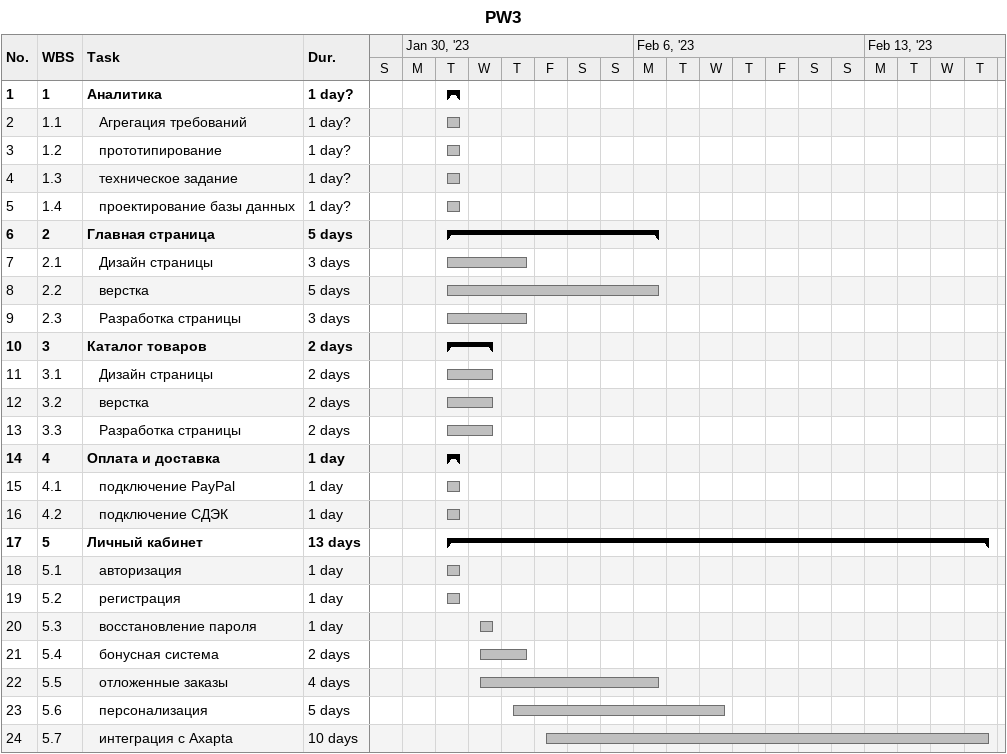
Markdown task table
PW3

| ID | WBS | Task | Duration | Start | Finish |
|---|---|---|---|---|---|
| 1 | 1 | **Аналитика** | 1d? | 2023-01-31 | 2023-01-31 |
| 2 | 1.1 | Агрегация требований | 1d? | 2023-01-31 | 2023-01-31 |
| 3 | 1.2 | прототипирование | 1d? | 2023-01-31 | 2023-01-31 |
| 4 | 1.3 | техническое задание | 1d? | 2023-01-31 | 2023-01-31 |
| 5 | 1.4 | проектирование базы данных | 1d? | 2023-01-31 | 2023-01-31 |
| 6 | 2 | **Главная страница** | 5d | 2023-01-31 | 2023-02-06 |
| 7 | 2.1 | Дизайн страницы | 3d | 2023-01-31 | 2023-02-02 |
| 8 | 2.2 | верстка | 5d | 2023-01-31 | 2023-02-06 |
| 9 | 2.3 | Разработка страницы | 3d | 2023-01-31 | 2023-02-02 |
| 10 | 3 | **Каталог товаров** | 2d | 2023-01-31 | 2023-02-01 |
| 11 | 3.1 | Дизайн страницы | 2d | 2023-01-31 | 2023-02-01 |
| 12 | 3.2 | верстка | 2d | 2023-01-31 | 2023-02-01 |
| 13 | 3.3 | Разработка страницы | 2d | 2023-01-31 | 2023-02-01 |
| 14 | 4 | **Оплата и доставка** | 1d | 2023-01-31 | 2023-01-31 |
| 15 | 4.1 | подключение PayPal | 1d | 2023-01-31 | 2023-01-31 |
| 16 | 4.2 | подключение СДЭК | 1d | 2023-01-31 | 2023-01-31 |
| 17 | 5 | **Личный кабинет** | 13d | 2023-01-31 | 2023-02-16 |
| 18 | 5.1 | авторизация | 1d | 2023-01-31 | 2023-01-31 |
| 19 | 5.2 | регистрация | 1d | 2023-01-31 | 2023-01-31 |
| 20 | 5.3 | восстановление пароля | 1d | 2023-02-01 | 2023-02-01 |
| 21 | 5.4 | бонусная система | 2d | 2023-02-01 | 2023-02-02 |
| 22 | 5.5 | отложенные заказы | 4d | 2023-02-01 | 2023-02-06 |
| 23 | 5.6 | персонализация | 5d | 2023-02-02 | 2023-02-08 |
| 24 | 5.7 | интеграция с Axapta | 10d | 2023-02-03 | 2023-02-16 |
